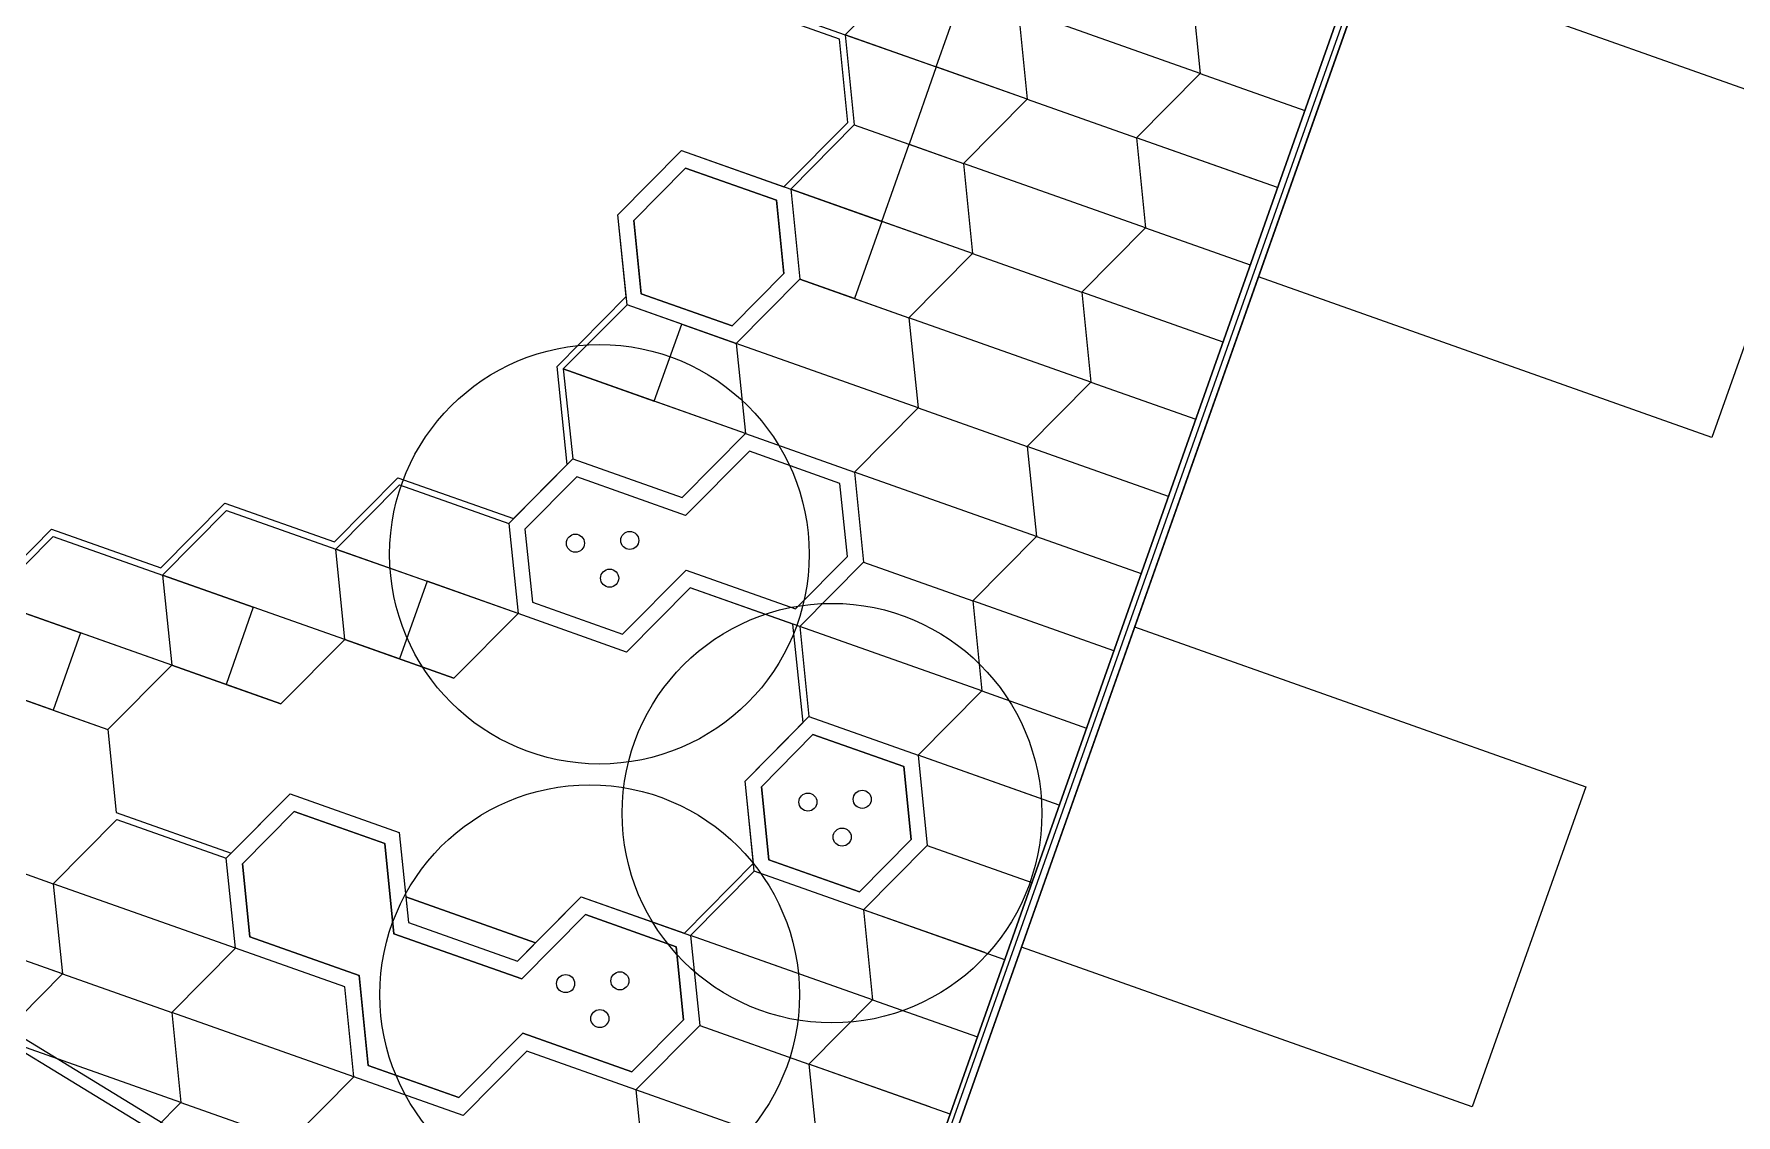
# Model space of a CAD drawing. Header units: metres. Extents: x 2681598 to 2681800, y 1249481 to 1249590.
# Drawn here: x 2681720.59 to 2681742.63, y 1249515.99 to 1249529.98 of the extents above; entities that cross this region are included whole.
import ezdxf

# ---------------------------------------------------------------- set-up
doc = ezdxf.new("R2010")
doc.units = ezdxf.units.M
doc.layers.add('linien', color=7, linetype='Continuous', true_color=0x000000)

msp = doc.modelspace()

# ---------------------------------------------------------------- linework, layer by layer
at = {"layer": 'linien'}
for p, q in [((2681740.433, 1249538.576), (2681730.62, 1249510.824)), ((2681730.928, 1249511.694), (2681740.483, 1249538.718)), ((2681730.762, 1249510.774), (2681740.575, 1249538.526)), ((2681740.575, 1249538.526), (2681731.07, 1249511.644)), ((2681740.393, 1249538.197), (2681730.658, 1249510.768)), ((2681737.908, 1249530.985), (2681743.781, 1249528.901)), ((2681731.095, 1249529.973), (2681731.916, 1249530.806)), ((2681735.571, 1249530.639), (2681735.689, 1249529.473)), ((2681731.021, 1249529.917), (2681729.605, 1249530.417)), ((2681729.678, 1249530.473), (2681731.095, 1249529.973)), ((2681732.27, 1249529.557), (2681732.625, 1249530.557)), ((2681735.689, 1249529.473), (2681733.332, 1249530.306)), ((2681733.332, 1249530.306), (2681733.45, 1249529.14)), ((2681733.45, 1249529.14), (2681731.095, 1249529.973)), ((2681731.095, 1249529.973), (2681731.211, 1249528.807)), ((2681731.095, 1249529.973), (2681732.27, 1249529.557)), ((2681731.128, 1249528.837), (2681731.021, 1249529.917)), ((2681732.27, 1249529.557), (2681731.92, 1249528.557)), ((2681733.45, 1249529.14), (2681732.27, 1249529.557)), ((2681734.864, 1249528.64), (2681735.689, 1249529.473)), ((2681735.689, 1249529.473), (2681737.045, 1249528.993)), ((2681732.627, 1249528.307), (2681733.45, 1249529.14)), ((2681733.45, 1249529.14), (2681734.864, 1249528.64)), ((2681730.3, 1249528.005), (2681731.128, 1249528.837)), ((2681743.781, 1249528.901), (2681742.311, 1249524.758)), ((2681730.389, 1249527.973), (2681731.211, 1249528.807)), ((2681731.211, 1249528.807), (2681732.627, 1249528.307)), ((2681736.691, 1249527.994), (2681734.864, 1249528.64)), ((2681734.864, 1249528.64), (2681734.982, 1249527.474)), ((2681736.445, 1249528.081), (2681734.864, 1249528.64)), ((2681728.15, 1249527.644), (2681728.975, 1249528.473)), ((2681728.975, 1249528.473), (2681730.3, 1249528.005)), ((2681728.975, 1249528.473), (2681730.389, 1249527.973)), ((2681731.566, 1249527.557), (2681731.92, 1249528.557)), ((2681731.92, 1249528.557), (2681732.627, 1249528.307)), ((2681729.028, 1249528.246), (2681728.357, 1249527.569)), ((2681728.357, 1249527.569), (2681729.028, 1249528.246)), ((2681730.205, 1249527.83), (2681729.028, 1249528.246)), ((2681729.028, 1249528.246), (2681730.205, 1249527.83)), ((2681732.627, 1249528.307), (2681732.743, 1249527.141)), ((2681734.982, 1249527.474), (2681732.627, 1249528.307)), ((2681732.743, 1249527.141), (2681730.389, 1249527.973)), ((2681730.389, 1249527.973), (2681731.566, 1249527.557)), ((2681730.389, 1249527.973), (2681730.507, 1249526.811)), ((2681730.301, 1249526.882), (2681730.205, 1249527.83)), ((2681730.205, 1249527.83), (2681730.301, 1249526.882)), ((2681728.259, 1249526.585), (2681728.15, 1249527.644)), ((2681728.27, 1249526.477), (2681728.15, 1249527.644)), ((2681728.357, 1249527.569), (2681728.454, 1249526.621)), ((2681728.454, 1249526.621), (2681728.357, 1249527.569)), ((2681731.566, 1249527.557), (2681731.213, 1249526.559)), ((2681732.743, 1249527.141), (2681731.566, 1249527.557)), ((2681734.157, 1249526.641), (2681734.982, 1249527.474)), ((2681734.982, 1249527.474), (2681736.338, 1249526.994)), ((2681731.918, 1249526.308), (2681732.743, 1249527.141)), ((2681732.743, 1249527.141), (2681734.157, 1249526.641)), ((2681729.631, 1249526.205), (2681730.301, 1249526.882)), ((2681730.301, 1249526.882), (2681729.631, 1249526.205)), ((2681730.507, 1249526.811), (2681729.683, 1249525.978)), ((2681730.507, 1249526.811), (2681731.918, 1249526.308)), ((2681731.213, 1249526.559), (2681730.507, 1249526.811)), ((2681735.985, 1249525.995), (2681734.157, 1249526.641)), ((2681734.157, 1249526.641), (2681734.275, 1249525.475)), ((2681742.311, 1249524.758), (2681736.443, 1249526.841)), ((2681727.366, 1249525.678), (2681728.259, 1249526.585)), ((2681728.27, 1249526.477), (2681727.444, 1249525.646)), ((2681728.977, 1249526.227), (2681728.27, 1249526.477)), ((2681729.683, 1249525.978), (2681728.27, 1249526.477)), ((2681728.454, 1249526.621), (2681729.631, 1249526.205)), ((2681729.631, 1249526.205), (2681728.454, 1249526.621)), ((2681731.213, 1249526.559), (2681731.918, 1249526.308)), ((2681728.622, 1249525.229), (2681728.977, 1249526.227)), ((2681728.977, 1249526.227), (2681729.683, 1249525.978)), ((2681731.918, 1249526.308), (2681732.036, 1249525.142)), ((2681734.275, 1249525.475), (2681731.918, 1249526.308)), ((2681732.036, 1249525.142), (2681729.683, 1249525.978)), ((2681729.683, 1249525.978), (2681729.801, 1249524.813)), ((2681727.496, 1249524.41), (2681727.366, 1249525.678)), ((2681727.444, 1249525.646), (2681727.568, 1249524.483)), ((2681729.801, 1249524.813), (2681727.444, 1249525.646)), ((2681727.444, 1249525.646), (2681728.622, 1249525.229)), ((2681733.451, 1249524.642), (2681734.275, 1249525.475)), ((2681734.275, 1249525.475), (2681735.631, 1249524.996)), ((2681729.801, 1249524.813), (2681728.622, 1249525.229)), ((2681731.212, 1249524.31), (2681732.036, 1249525.142)), ((2681732.036, 1249525.142), (2681733.451, 1249524.642)), ((2681728.984, 1249523.982), (2681729.801, 1249524.813)), ((2681729.801, 1249524.813), (2681731.212, 1249524.31)), ((2681726.737, 1249523.646), (2681727.568, 1249524.483)), ((2681727.568, 1249524.483), (2681728.984, 1249523.982)), ((2681729.853, 1249524.582), (2681729.028, 1249523.748)), ((2681731.026, 1249524.164), (2681729.853, 1249524.582)), ((2681735.278, 1249523.996), (2681733.451, 1249524.642)), ((2681733.451, 1249524.642), (2681733.569, 1249523.476)), ((2681724.48, 1249523.408), (2681725.303, 1249524.238)), ((2681725.303, 1249524.238), (2681726.799, 1249523.709)), ((2681726.799, 1249523.709), (2681727.496, 1249524.41)), ((2681727.62, 1249524.252), (2681726.946, 1249523.573)), ((2681729.028, 1249523.748), (2681727.62, 1249524.252)), ((2681733.569, 1249523.476), (2681731.212, 1249524.31)), ((2681731.212, 1249524.31), (2681731.332, 1249523.147)), ((2681724.501, 1249523.315), (2681725.324, 1249524.146)), ((2681725.324, 1249524.146), (2681726.737, 1249523.646)), ((2681731.124, 1249523.22), (2681731.026, 1249524.164)), ((2681722.235, 1249523.07), (2681723.063, 1249523.909)), ((2681722.256, 1249522.978), (2681723.085, 1249523.816)), ((2681723.063, 1249523.909), (2681724.48, 1249523.408)), ((2681723.085, 1249523.816), (2681724.501, 1249523.315)), ((2681719.933, 1249522.675), (2681720.817, 1249523.571)), ((2681720.817, 1249523.571), (2681722.235, 1249523.07)), ((2681726.737, 1249523.646), (2681726.858, 1249522.482)), ((2681726.946, 1249523.573), (2681727.044, 1249522.628)), ((2681720.016, 1249522.645), (2681720.838, 1249523.479)), ((2681720.838, 1249523.479), (2681722.256, 1249522.978)), ((2681732.744, 1249522.644), (2681733.569, 1249523.476)), ((2681733.569, 1249523.476), (2681734.925, 1249522.997)), ((2681726.858, 1249522.482), (2681724.501, 1249523.315)), ((2681724.615, 1249522.144), (2681724.501, 1249523.315)), ((2681724.501, 1249523.315), (2681725.681, 1249522.898)), ((2681730.452, 1249522.542), (2681731.124, 1249523.22)), ((2681730.505, 1249522.311), (2681731.332, 1249523.147)), ((2681731.332, 1249523.147), (2681732.744, 1249522.644)), ((2681722.256, 1249522.978), (2681722.375, 1249521.812)), ((2681724.615, 1249522.144), (2681722.256, 1249522.978)), ((2681722.256, 1249522.978), (2681723.429, 1249522.563)), ((2681725.681, 1249522.898), (2681725.325, 1249521.893)), ((2681726.858, 1249522.482), (2681725.681, 1249522.898)), ((2681728.211, 1249522.211), (2681729.035, 1249523.043)), ((2681729.035, 1249523.043), (2681730.452, 1249522.542)), ((2681729.088, 1249522.812), (2681728.263, 1249521.98)), ((2681729.088, 1249522.812), (2681728.263, 1249521.98)), ((2681730.415, 1249522.343), (2681729.088, 1249522.812)), ((2681730.505, 1249522.311), (2681729.088, 1249522.812)), ((2681722.375, 1249521.812), (2681720.016, 1249522.645)), ((2681720.016, 1249522.645), (2681721.195, 1249522.23)), ((2681723.429, 1249522.563), (2681723.078, 1249521.563)), ((2681724.615, 1249522.144), (2681723.429, 1249522.563)), ((2681726.858, 1249522.482), (2681726.027, 1249521.644)), ((2681726.027, 1249521.644), (2681726.858, 1249522.482)), ((2681728.263, 1249521.98), (2681726.858, 1249522.482)), ((2681728.263, 1249521.98), (2681726.858, 1249522.482)), ((2681727.044, 1249522.628), (2681728.211, 1249522.211)), ((2681734.571, 1249521.997), (2681732.744, 1249522.644)), ((2681732.744, 1249522.644), (2681732.862, 1249521.478)), ((2681721.195, 1249522.23), (2681720.841, 1249521.23)), ((2681722.375, 1249521.812), (2681721.195, 1249522.23)), ((2681730.55, 1249521.071), (2681730.415, 1249522.343)), ((2681730.505, 1249522.311), (2681730.623, 1249521.145)), ((2681732.862, 1249521.478), (2681730.505, 1249522.311)), ((2681734.84, 1249522.308), (2681740.681, 1249520.235)), ((2681724.615, 1249522.144), (2681723.788, 1249521.312)), ((2681723.788, 1249521.312), (2681724.615, 1249522.144)), ((2681726.027, 1249521.644), (2681724.615, 1249522.144)), ((2681724.615, 1249522.144), (2681726.027, 1249521.644)), ((2681725.325, 1249521.893), (2681724.615, 1249522.144)), ((2681722.375, 1249521.812), (2681721.547, 1249520.981)), ((2681721.547, 1249520.981), (2681722.375, 1249521.812)), ((2681723.788, 1249521.312), (2681722.375, 1249521.812)), ((2681722.375, 1249521.812), (2681723.788, 1249521.312)), ((2681723.078, 1249521.563), (2681722.375, 1249521.812)), ((2681725.325, 1249521.893), (2681726.027, 1249521.644)), ((2681720.133, 1249521.481), (2681721.547, 1249520.981)), ((2681720.841, 1249521.23), (2681720.133, 1249521.481)), ((2681723.078, 1249521.563), (2681723.788, 1249521.312)), ((2681732.037, 1249520.645), (2681732.862, 1249521.478)), ((2681732.862, 1249521.478), (2681734.218, 1249520.998)), ((2681720.841, 1249521.23), (2681721.547, 1249520.981)), ((2681729.8, 1249520.312), (2681730.623, 1249521.145)), ((2681730.623, 1249521.145), (2681732.037, 1249520.645)), ((2681721.547, 1249520.981), (2681721.656, 1249519.903)), ((2681729.8, 1249520.312), (2681730.55, 1249521.071)), ((2681730.676, 1249520.914), (2681730.009, 1249520.238)), ((2681730.009, 1249520.238), (2681730.676, 1249520.914)), ((2681731.851, 1249520.499), (2681730.676, 1249520.914)), ((2681730.676, 1249520.914), (2681731.851, 1249520.499)), ((2681731.947, 1249519.553), (2681731.851, 1249520.499)), ((2681731.851, 1249520.499), (2681731.947, 1249519.553)), ((2681733.864, 1249519.998), (2681732.037, 1249520.645)), ((2681733.609, 1249520.089), (2681732.037, 1249520.645)), ((2681732.037, 1249520.645), (2681732.155, 1249519.478)), ((2681729.906, 1249519.249), (2681729.8, 1249520.312)), ((2681729.916, 1249519.145), (2681729.8, 1249520.312)), ((2681723.081, 1249519.314), (2681723.906, 1249520.147)), ((2681723.144, 1249519.377), (2681723.906, 1249520.147)), ((2681723.906, 1249520.147), (2681725.32, 1249519.647)), ((2681723.906, 1249520.147), (2681725.32, 1249519.647)), ((2681730.009, 1249520.238), (2681730.103, 1249519.292)), ((2681730.103, 1249519.292), (2681730.009, 1249520.238)), ((2681740.681, 1249520.235), (2681739.21, 1249516.092)), ((2681720.84, 1249518.982), (2681721.665, 1249519.815)), ((2681721.656, 1249519.903), (2681723.144, 1249519.377)), ((2681721.665, 1249519.815), (2681723.081, 1249519.314)), ((2681723.959, 1249519.916), (2681723.29, 1249519.24)), ((2681723.29, 1249519.24), (2681723.959, 1249519.916)), ((2681725.134, 1249519.501), (2681723.959, 1249519.916)), ((2681723.959, 1249519.916), (2681725.134, 1249519.501)), ((2681725.32, 1249519.647), (2681725.405, 1249518.811)), ((2681725.32, 1249519.647), (2681725.438, 1249518.481)), ((2681719.426, 1249519.482), (2681720.84, 1249518.982)), ((2681725.252, 1249518.335), (2681725.134, 1249519.501)), ((2681725.134, 1249519.501), (2681725.252, 1249518.335)), ((2681731.278, 1249518.877), (2681731.947, 1249519.553)), ((2681731.947, 1249519.553), (2681731.278, 1249518.877)), ((2681732.155, 1249519.478), (2681731.33, 1249518.645)), ((2681732.155, 1249519.478), (2681733.511, 1249518.999)), ((2681723.199, 1249518.148), (2681723.081, 1249519.314)), ((2681723.29, 1249519.24), (2681723.386, 1249518.294)), ((2681723.386, 1249518.294), (2681723.29, 1249519.24)), ((2681729.011, 1249518.342), (2681729.906, 1249519.249)), ((2681729.092, 1249518.313), (2681729.916, 1249519.145)), ((2681731.33, 1249518.645), (2681729.916, 1249519.145)), ((2681730.103, 1249519.292), (2681731.278, 1249518.877)), ((2681731.278, 1249518.877), (2681730.103, 1249519.292)), ((2681720.84, 1249518.982), (2681720.96, 1249517.815)), ((2681723.199, 1249518.148), (2681720.84, 1249518.982)), ((2681725.405, 1249518.811), (2681727.086, 1249518.217)), ((2681725.405, 1249518.811), (2681725.438, 1249518.481)), ((2681727.086, 1249518.217), (2681725.405, 1249518.811)), ((2681726.853, 1249517.981), (2681727.677, 1249518.813)), ((2681727.086, 1249518.217), (2681727.677, 1249518.813)), ((2681727.677, 1249518.813), (2681729.011, 1249518.342)), ((2681727.677, 1249518.813), (2681729.092, 1249518.313)), ((2681720.96, 1249517.815), (2681718.603, 1249518.649)), ((2681725.438, 1249518.481), (2681726.853, 1249517.981)), ((2681727.73, 1249518.583), (2681726.905, 1249517.75)), ((2681726.905, 1249517.75), (2681727.73, 1249518.583)), ((2681728.905, 1249518.167), (2681727.73, 1249518.583)), ((2681727.73, 1249518.583), (2681728.905, 1249518.167)), ((2681732.899, 1249518.09), (2681731.33, 1249518.645)), ((2681733.158, 1249517.999), (2681731.33, 1249518.645)), ((2681731.33, 1249518.645), (2681731.449, 1249517.48)), ((2681723.386, 1249518.294), (2681724.8, 1249517.794)), ((2681724.8, 1249517.794), (2681723.386, 1249518.294)), ((2681726.905, 1249517.75), (2681725.252, 1249518.335)), ((2681725.252, 1249518.335), (2681726.905, 1249517.75)), ((2681729.386, 1249518.209), (2681729.092, 1249518.313)), ((2681731.449, 1249517.48), (2681729.092, 1249518.313)), ((2681729.092, 1249518.313), (2681729.21, 1249517.147)), ((2681722.375, 1249517.315), (2681723.199, 1249518.148)), ((2681724.614, 1249517.648), (2681723.199, 1249518.148)), ((2681726.853, 1249517.981), (2681727.086, 1249518.217)), ((2681729.001, 1249517.221), (2681728.905, 1249518.167)), ((2681728.905, 1249518.167), (2681729.001, 1249517.221)), ((2681731.449, 1249517.48), (2681729.386, 1249518.209)), ((2681739.21, 1249516.092), (2681733.375, 1249518.163)), ((2681720.96, 1249517.815), (2681720.788, 1249517.876)), ((2681719.254, 1249517.718), (2681722.259, 1249515.882)), ((2681720.136, 1249516.983), (2681720.96, 1249517.815)), ((2681720.927, 1249517.782), (2681720.96, 1249517.815)), ((2681720.96, 1249517.815), (2681722.375, 1249517.315)), ((2681724.732, 1249516.482), (2681724.614, 1249517.648)), ((2681724.8, 1249517.794), (2681724.918, 1249516.628)), ((2681724.918, 1249516.628), (2681724.8, 1249517.794)), ((2681719.176, 1249517.59), (2681722.18, 1249515.754)), ((2681730.624, 1249516.647), (2681731.449, 1249517.48)), ((2681731.449, 1249517.48), (2681732.805, 1249517.001)), ((2681722.375, 1249517.315), (2681722.431, 1249516.754)), ((2681722.375, 1249517.315), (2681722.493, 1249516.149)), ((2681724.732, 1249516.482), (2681722.375, 1249517.315)), ((2681728.332, 1249516.546), (2681729.001, 1249517.221)), ((2681729.001, 1249517.221), (2681728.332, 1249516.546)), ((2681722.493, 1249516.149), (2681720.136, 1249516.983)), ((2681726.093, 1249516.213), (2681726.918, 1249517.046)), ((2681726.918, 1249517.046), (2681726.093, 1249516.213)), ((2681726.918, 1249517.046), (2681728.332, 1249516.546)), ((2681728.332, 1249516.546), (2681726.918, 1249517.046)), ((2681728.385, 1249516.315), (2681729.21, 1249517.147)), ((2681729.21, 1249517.147), (2681730.624, 1249516.647)), ((2681726.971, 1249516.815), (2681726.146, 1249515.982)), ((2681728.385, 1249516.315), (2681726.971, 1249516.815)), ((2681724.918, 1249516.628), (2681726.093, 1249516.213)), ((2681726.093, 1249516.213), (2681724.918, 1249516.628)), ((2681730.624, 1249516.647), (2681730.742, 1249515.481)), ((2681732.191, 1249516.093), (2681730.624, 1249516.647)), ((2681732.451, 1249516.001), (2681730.624, 1249516.647)), ((2681723.907, 1249515.649), (2681724.732, 1249516.482)), ((2681726.146, 1249515.982), (2681724.732, 1249516.482)), ((2681728.385, 1249516.315), (2681728.503, 1249515.149)), ((2681730.742, 1249515.481), (2681728.385, 1249516.315)), ((2681721.668, 1249515.317), (2681722.493, 1249516.149)), ((2681722.493, 1249516.149), (2681723.907, 1249515.649))]:
    msp.add_line(p, q, dxfattribs=at)
for centre, radius in [((2681727.912, 1249523.248), 2.716), ((2681727.601, 1249523.391), 0.117), ((2681728.304, 1249523.426), 0.117), ((2681728.044, 1249522.938), 0.117), ((2681730.922, 1249519.896), 2.716), ((2681727.785, 1249517.546), 2.716), ((2681730.611, 1249520.039), 0.117), ((2681731.314, 1249520.075), 0.117), ((2681731.054, 1249519.586), 0.117), ((2681728.177, 1249517.725), 0.117), ((2681727.474, 1249517.689), 0.117), ((2681727.917, 1249517.236), 0.117)]:
    msp.add_circle(centre, radius, dxfattribs=at)

doc.saveas('drawing.dxf')
